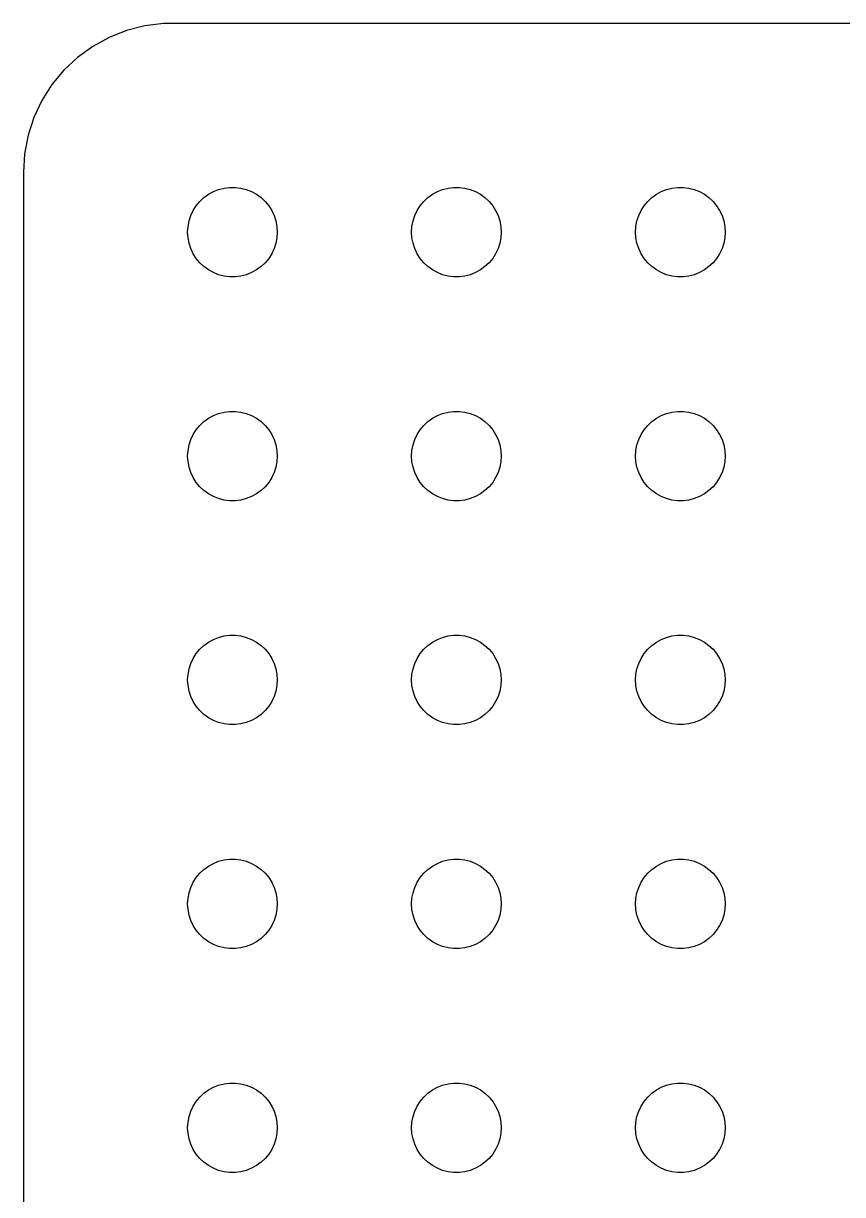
# Model space of a CAD drawing. Header units: metres. Extents: x -120 to 120, y -37 to 37.
# Drawn here: x -119.5 to -92.07, y -2.24 to 36.99 of the extents above; entities that cross this region are included whole.
import ezdxf

# ---------------------------------------------------------------- set-up
doc = ezdxf.new("R2010")
doc.units = ezdxf.units.M

msp = doc.modelspace()

# ---------------------------------------------------------------- linework, layer by layer
for p, q in [((-115.437, 36.9114), (-116.045, 36.7553)), ((-114.814, 36.9901), (-115.437, 36.9114)), ((114.814, 36.9901), (-114.814, 36.9901)), ((-116.629, 36.5241), (-117.179, 36.2216)), ((-116.045, 36.7553), (-116.629, 36.5241)), ((-117.179, 36.2216), (-117.687, 35.8526)), ((-117.687, 35.8526), (-118.145, 35.4227)), ((-118.145, 35.4227), (-118.545, 34.9389)), ((-118.545, 34.9389), (-118.882, 34.4088)), ((-118.882, 34.4088), (-119.149, 33.8406)), ((-119.149, 33.8406), (-119.343, 33.2434)), ((-119.343, 33.2434), (-119.461, 32.6267)), ((-119.461, 32.6267), (-119.5, 32)), ((-119.5, 32), (-119.5, -32)), ((-113.139, 31.3572), (-112.964, 31.4266)), ((-112.964, 31.4266), (-112.781, 31.4734)), ((-112.781, 31.4734), (-112.594, 31.497)), ((-112.594, 31.497), (-112.406, 31.497)), ((-112.406, 31.497), (-112.219, 31.4734)), ((-112.219, 31.4734), (-112.036, 31.4266)), ((-112.036, 31.4266), (-111.861, 31.3572)), ((-105.639, 31.3572), (-105.464, 31.4266)), ((-105.464, 31.4266), (-105.281, 31.4734)), ((-105.281, 31.4734), (-105.094, 31.497)), ((-105.094, 31.497), (-104.906, 31.497)), ((-104.906, 31.497), (-104.719, 31.4734)), ((-104.719, 31.4734), (-104.536, 31.4266)), ((-104.536, 31.4266), (-104.361, 31.3572)), ((-98.1387, 31.3572), (-97.9635, 31.4266)), ((-97.9635, 31.4266), (-97.7811, 31.4734)), ((-97.7811, 31.4734), (-97.5942, 31.497)), ((-97.5942, 31.497), (-97.4058, 31.497)), ((-97.4058, 31.497), (-97.2189, 31.4734)), ((-97.2189, 31.4734), (-97.0365, 31.4266)), ((-97.0365, 31.4266), (-96.8613, 31.3572)), ((-113.714, 30.8817), (-113.593, 31.0268)), ((-113.593, 31.0268), (-113.456, 31.1558)), ((-113.456, 31.1558), (-113.304, 31.2665)), ((-113.304, 31.2665), (-113.139, 31.3572)), ((-111.861, 31.3572), (-111.696, 31.2665)), ((-111.696, 31.2665), (-111.544, 31.1558)), ((-111.544, 31.1558), (-111.407, 31.0268)), ((-111.407, 31.0268), (-111.286, 30.8817)), ((-106.214, 30.8817), (-106.093, 31.0268)), ((-106.093, 31.0268), (-105.956, 31.1558)), ((-105.956, 31.1558), (-105.804, 31.2665)), ((-105.804, 31.2665), (-105.639, 31.3572)), ((-104.361, 31.3572), (-104.196, 31.2665)), ((-104.196, 31.2665), (-104.044, 31.1558)), ((-104.044, 31.1558), (-103.907, 31.0268)), ((-103.907, 31.0268), (-103.786, 30.8817)), ((-98.7135, 30.8817), (-98.5934, 31.0268)), ((-98.5934, 31.0268), (-98.4561, 31.1558)), ((-98.4561, 31.1558), (-98.3037, 31.2665)), ((-98.3037, 31.2665), (-98.1387, 31.3572)), ((-96.8613, 31.3572), (-96.6963, 31.2665)), ((-96.6963, 31.2665), (-96.5439, 31.1558)), ((-96.5439, 31.1558), (-96.4065, 31.0268)), ((-96.4065, 31.0268), (-96.2865, 30.8817)), ((-113.895, 30.5522), (-113.814, 30.7226)), ((-113.814, 30.7226), (-113.714, 30.8817)), ((-111.286, 30.8817), (-111.186, 30.7226)), ((-111.186, 30.7226), (-111.105, 30.5522)), ((-106.395, 30.5522), (-106.314, 30.7226)), ((-106.314, 30.7226), (-106.214, 30.8817)), ((-103.786, 30.8817), (-103.686, 30.7226)), ((-103.686, 30.7226), (-103.605, 30.5522)), ((-98.8947, 30.5522), (-98.8145, 30.7226)), ((-98.8145, 30.7226), (-98.7135, 30.8817)), ((-96.2865, 30.8817), (-96.1855, 30.7226)), ((-96.1855, 30.7226), (-96.1053, 30.5522)), ((-113.988, 30.188), (-113.953, 30.373)), ((-113.953, 30.373), (-113.895, 30.5522)), ((-111.105, 30.5522), (-111.047, 30.373)), ((-111.047, 30.373), (-111.012, 30.188)), ((-106.488, 30.188), (-106.453, 30.373)), ((-106.453, 30.373), (-106.395, 30.5522)), ((-103.605, 30.5522), (-103.547, 30.373)), ((-103.547, 30.373), (-103.512, 30.188)), ((-98.9882, 30.188), (-98.9529, 30.373)), ((-98.9529, 30.373), (-98.8947, 30.5522)), ((-96.1053, 30.5522), (-96.0471, 30.373)), ((-96.0471, 30.373), (-96.0118, 30.188)), ((-114, 30), (-113.988, 30.188)), ((-113.988, 29.812), (-114, 30)), ((-111.012, 30.188), (-111, 30)), ((-111, 30), (-111.012, 29.812)), ((-106.5, 30), (-106.488, 30.188)), ((-106.488, 29.812), (-106.5, 30)), ((-103.512, 30.188), (-103.5, 30)), ((-103.5, 30), (-103.512, 29.812)), ((-99, 30), (-98.9882, 30.188)), ((-98.9882, 29.812), (-99, 30)), ((-96.0118, 30.188), (-96, 30)), ((-96, 30), (-96.0118, 29.812)), ((-113.953, 29.627), (-113.988, 29.812)), ((-113.895, 29.4478), (-113.953, 29.627)), ((-113.814, 29.2774), (-113.895, 29.4478)), ((-111.105, 29.4478), (-111.186, 29.2774)), ((-111.047, 29.627), (-111.105, 29.4478)), ((-111.012, 29.812), (-111.047, 29.627)), ((-106.453, 29.627), (-106.488, 29.812)), ((-106.395, 29.4478), (-106.453, 29.627)), ((-106.314, 29.2774), (-106.395, 29.4478)), ((-103.605, 29.4478), (-103.686, 29.2774)), ((-103.547, 29.627), (-103.605, 29.4478)), ((-103.512, 29.812), (-103.547, 29.627)), ((-98.9529, 29.627), (-98.9882, 29.812)), ((-98.8947, 29.4478), (-98.9529, 29.627)), ((-98.8145, 29.2774), (-98.8947, 29.4478)), ((-96.1053, 29.4478), (-96.1855, 29.2774)), ((-96.0471, 29.627), (-96.1053, 29.4478)), ((-96.0118, 29.812), (-96.0471, 29.627)), ((-113.714, 29.1183), (-113.814, 29.2774)), ((-113.593, 28.9732), (-113.714, 29.1183)), ((-111.286, 29.1183), (-111.407, 28.9732)), ((-111.186, 29.2774), (-111.286, 29.1183)), ((-106.214, 29.1183), (-106.314, 29.2774)), ((-106.093, 28.9732), (-106.214, 29.1183)), ((-103.786, 29.1183), (-103.907, 28.9732)), ((-103.686, 29.2774), (-103.786, 29.1183)), ((-98.7135, 29.1183), (-98.8145, 29.2774)), ((-98.5934, 28.9732), (-98.7135, 29.1183)), ((-96.2865, 29.1183), (-96.4065, 28.9732)), ((-96.1855, 29.2774), (-96.2865, 29.1183)), ((-113.456, 28.8442), (-113.593, 28.9732)), ((-113.304, 28.7335), (-113.456, 28.8442)), ((-113.139, 28.6427), (-113.304, 28.7335)), ((-112.964, 28.5734), (-113.139, 28.6427)), ((-111.861, 28.6427), (-112.036, 28.5734)), ((-111.696, 28.7335), (-111.861, 28.6427)), ((-111.544, 28.8442), (-111.696, 28.7335)), ((-111.407, 28.9732), (-111.544, 28.8442)), ((-105.956, 28.8442), (-106.093, 28.9732)), ((-105.804, 28.7335), (-105.956, 28.8442)), ((-105.639, 28.6427), (-105.804, 28.7335)), ((-105.464, 28.5734), (-105.639, 28.6427)), ((-104.361, 28.6427), (-104.536, 28.5734)), ((-104.196, 28.7335), (-104.361, 28.6427)), ((-104.044, 28.8442), (-104.196, 28.7335)), ((-103.907, 28.9732), (-104.044, 28.8442)), ((-98.4561, 28.8442), (-98.5934, 28.9732)), ((-98.3037, 28.7335), (-98.4561, 28.8442)), ((-98.1387, 28.6427), (-98.3037, 28.7335)), ((-97.9635, 28.5734), (-98.1387, 28.6427)), ((-96.8613, 28.6427), (-97.0365, 28.5734)), ((-96.6963, 28.7335), (-96.8613, 28.6427)), ((-96.5439, 28.8442), (-96.6963, 28.7335)), ((-96.4065, 28.9732), (-96.5439, 28.8442)), ((-112.781, 28.5266), (-112.964, 28.5734)), ((-112.594, 28.503), (-112.781, 28.5266)), ((-112.406, 28.503), (-112.594, 28.503)), ((-112.219, 28.5266), (-112.406, 28.503)), ((-112.036, 28.5734), (-112.219, 28.5266)), ((-105.281, 28.5266), (-105.464, 28.5734)), ((-105.094, 28.503), (-105.281, 28.5266)), ((-104.906, 28.503), (-105.094, 28.503)), ((-104.719, 28.5266), (-104.906, 28.503)), ((-104.536, 28.5734), (-104.719, 28.5266)), ((-97.7811, 28.5266), (-97.9635, 28.5734)), ((-97.5942, 28.503), (-97.7811, 28.5266)), ((-97.4058, 28.503), (-97.5942, 28.503)), ((-97.2189, 28.5266), (-97.4058, 28.503)), ((-97.0365, 28.5734), (-97.2189, 28.5266)), ((-112.964, 23.9266), (-112.781, 23.9734)), ((-112.781, 23.9734), (-112.594, 23.997)), ((-112.594, 23.997), (-112.406, 23.997)), ((-112.406, 23.997), (-112.219, 23.9734)), ((-112.219, 23.9734), (-112.036, 23.9266)), ((-105.464, 23.9266), (-105.281, 23.9734)), ((-105.281, 23.9734), (-105.094, 23.997)), ((-105.094, 23.997), (-104.906, 23.997)), ((-104.906, 23.997), (-104.719, 23.9734)), ((-104.719, 23.9734), (-104.536, 23.9266)), ((-97.9635, 23.9266), (-97.7811, 23.9734)), ((-97.7811, 23.9734), (-97.5942, 23.997)), ((-97.5942, 23.997), (-97.4058, 23.997)), ((-97.4058, 23.997), (-97.2189, 23.9734)), ((-97.2189, 23.9734), (-97.0365, 23.9266)), ((-113.593, 23.5268), (-113.456, 23.6558)), ((-113.456, 23.6558), (-113.304, 23.7665)), ((-113.304, 23.7665), (-113.139, 23.8572)), ((-113.139, 23.8572), (-112.964, 23.9266)), ((-112.036, 23.9266), (-111.861, 23.8572)), ((-111.861, 23.8572), (-111.696, 23.7665)), ((-111.696, 23.7665), (-111.544, 23.6558)), ((-111.544, 23.6558), (-111.407, 23.5268)), ((-106.093, 23.5268), (-105.956, 23.6558)), ((-105.956, 23.6558), (-105.804, 23.7665)), ((-105.804, 23.7665), (-105.639, 23.8572)), ((-105.639, 23.8572), (-105.464, 23.9266)), ((-104.536, 23.9266), (-104.361, 23.8572)), ((-104.361, 23.8572), (-104.196, 23.7665)), ((-104.196, 23.7665), (-104.044, 23.6558)), ((-104.044, 23.6558), (-103.907, 23.5268)), ((-98.5934, 23.5268), (-98.4561, 23.6558)), ((-98.4561, 23.6558), (-98.3037, 23.7665)), ((-98.3037, 23.7665), (-98.1387, 23.8572)), ((-98.1387, 23.8572), (-97.9635, 23.9266)), ((-97.0365, 23.9266), (-96.8613, 23.8572)), ((-96.8613, 23.8572), (-96.6963, 23.7665)), ((-96.6963, 23.7665), (-96.5439, 23.6558)), ((-96.5439, 23.6558), (-96.4065, 23.5268)), ((-113.895, 23.0522), (-113.814, 23.2226)), ((-113.814, 23.2226), (-113.714, 23.3817)), ((-113.714, 23.3817), (-113.593, 23.5268)), ((-111.407, 23.5268), (-111.286, 23.3817)), ((-111.286, 23.3817), (-111.186, 23.2226)), ((-111.186, 23.2226), (-111.105, 23.0522)), ((-106.395, 23.0522), (-106.314, 23.2226)), ((-106.314, 23.2226), (-106.214, 23.3817)), ((-106.214, 23.3817), (-106.093, 23.5268)), ((-103.907, 23.5268), (-103.786, 23.3817)), ((-103.786, 23.3817), (-103.686, 23.2226)), ((-103.686, 23.2226), (-103.605, 23.0522)), ((-98.8947, 23.0522), (-98.8145, 23.2226)), ((-98.8145, 23.2226), (-98.7135, 23.3817)), ((-98.7135, 23.3817), (-98.5934, 23.5268)), ((-96.4065, 23.5268), (-96.2865, 23.3817)), ((-96.2865, 23.3817), (-96.1855, 23.2226)), ((-96.1855, 23.2226), (-96.1053, 23.0522)), ((-113.988, 22.688), (-113.953, 22.873)), ((-113.953, 22.873), (-113.895, 23.0522)), ((-111.105, 23.0522), (-111.047, 22.873)), ((-111.047, 22.873), (-111.012, 22.688)), ((-106.488, 22.688), (-106.453, 22.873)), ((-106.453, 22.873), (-106.395, 23.0522)), ((-103.605, 23.0522), (-103.547, 22.873)), ((-103.547, 22.873), (-103.512, 22.688)), ((-98.9882, 22.688), (-98.9529, 22.873)), ((-98.9529, 22.873), (-98.8947, 23.0522)), ((-96.1053, 23.0522), (-96.0471, 22.873)), ((-96.0471, 22.873), (-96.0118, 22.688)), ((-114, 22.5), (-113.988, 22.688)), ((-113.988, 22.312), (-114, 22.5)), ((-111.012, 22.688), (-111, 22.5)), ((-111, 22.5), (-111.012, 22.312)), ((-106.5, 22.5), (-106.488, 22.688)), ((-106.488, 22.312), (-106.5, 22.5)), ((-103.512, 22.688), (-103.5, 22.5)), ((-103.5, 22.5), (-103.512, 22.312)), ((-99, 22.5), (-98.9882, 22.688)), ((-98.9882, 22.312), (-99, 22.5)), ((-96.0118, 22.688), (-96, 22.5)), ((-96, 22.5), (-96.0118, 22.312)), ((-113.953, 22.127), (-113.988, 22.312)), ((-113.895, 21.9478), (-113.953, 22.127)), ((-111.047, 22.127), (-111.105, 21.9478)), ((-111.012, 22.312), (-111.047, 22.127)), ((-106.453, 22.127), (-106.488, 22.312)), ((-106.395, 21.9478), (-106.453, 22.127)), ((-103.547, 22.127), (-103.605, 21.9478)), ((-103.512, 22.312), (-103.547, 22.127)), ((-98.9529, 22.127), (-98.9882, 22.312)), ((-98.8947, 21.9478), (-98.9529, 22.127)), ((-96.0471, 22.127), (-96.1053, 21.9478)), ((-96.0118, 22.312), (-96.0471, 22.127)), ((-113.814, 21.7774), (-113.895, 21.9478)), ((-113.714, 21.6183), (-113.814, 21.7774)), ((-113.593, 21.4732), (-113.714, 21.6183)), ((-111.286, 21.6183), (-111.407, 21.4732)), ((-111.186, 21.7774), (-111.286, 21.6183)), ((-111.105, 21.9478), (-111.186, 21.7774)), ((-106.314, 21.7774), (-106.395, 21.9478)), ((-106.214, 21.6183), (-106.314, 21.7774)), ((-106.093, 21.4732), (-106.214, 21.6183)), ((-103.786, 21.6183), (-103.907, 21.4732)), ((-103.686, 21.7774), (-103.786, 21.6183)), ((-103.605, 21.9478), (-103.686, 21.7774)), ((-98.8145, 21.7774), (-98.8947, 21.9478)), ((-98.7135, 21.6183), (-98.8145, 21.7774)), ((-98.5934, 21.4732), (-98.7135, 21.6183)), ((-96.2865, 21.6183), (-96.4065, 21.4732)), ((-96.1855, 21.7774), (-96.2865, 21.6183)), ((-96.1053, 21.9478), (-96.1855, 21.7774)), ((-113.456, 21.3442), (-113.593, 21.4732)), ((-113.304, 21.2335), (-113.456, 21.3442)), ((-113.139, 21.1427), (-113.304, 21.2335)), ((-111.696, 21.2335), (-111.861, 21.1427)), ((-111.544, 21.3442), (-111.696, 21.2335)), ((-111.407, 21.4732), (-111.544, 21.3442)), ((-105.956, 21.3442), (-106.093, 21.4732)), ((-105.804, 21.2335), (-105.956, 21.3442)), ((-105.639, 21.1427), (-105.804, 21.2335)), ((-104.196, 21.2335), (-104.361, 21.1427)), ((-104.044, 21.3442), (-104.196, 21.2335)), ((-103.907, 21.4732), (-104.044, 21.3442)), ((-98.4561, 21.3442), (-98.5934, 21.4732)), ((-98.3037, 21.2335), (-98.4561, 21.3442)), ((-98.1387, 21.1427), (-98.3037, 21.2335)), ((-96.6963, 21.2335), (-96.8613, 21.1427)), ((-96.5439, 21.3442), (-96.6963, 21.2335)), ((-96.4065, 21.4732), (-96.5439, 21.3442)), ((-112.964, 21.0734), (-113.139, 21.1427)), ((-112.781, 21.0266), (-112.964, 21.0734)), ((-112.594, 21.003), (-112.781, 21.0266)), ((-112.406, 21.003), (-112.594, 21.003)), ((-112.219, 21.0266), (-112.406, 21.003)), ((-112.036, 21.0734), (-112.219, 21.0266)), ((-111.861, 21.1427), (-112.036, 21.0734)), ((-105.464, 21.0734), (-105.639, 21.1427)), ((-105.281, 21.0266), (-105.464, 21.0734)), ((-105.094, 21.003), (-105.281, 21.0266)), ((-104.906, 21.003), (-105.094, 21.003)), ((-104.719, 21.0266), (-104.906, 21.003)), ((-104.536, 21.0734), (-104.719, 21.0266)), ((-104.361, 21.1427), (-104.536, 21.0734)), ((-97.9635, 21.0734), (-98.1387, 21.1427)), ((-97.7811, 21.0266), (-97.9635, 21.0734)), ((-97.5942, 21.003), (-97.7811, 21.0266)), ((-97.4058, 21.003), (-97.5942, 21.003)), ((-97.2189, 21.0266), (-97.4058, 21.003)), ((-97.0365, 21.0734), (-97.2189, 21.0266)), ((-96.8613, 21.1427), (-97.0365, 21.0734)), ((-112.781, 16.4734), (-112.594, 16.497)), ((-112.594, 16.497), (-112.406, 16.497)), ((-112.406, 16.497), (-112.219, 16.4734)), ((-105.281, 16.4734), (-105.094, 16.497)), ((-105.094, 16.497), (-104.906, 16.497)), ((-104.906, 16.497), (-104.719, 16.4734)), ((-97.7811, 16.4734), (-97.5942, 16.497)), ((-97.5942, 16.497), (-97.4058, 16.497)), ((-97.4058, 16.497), (-97.2189, 16.4734)), ((-113.593, 16.0268), (-113.456, 16.1558)), ((-113.456, 16.1558), (-113.304, 16.2665)), ((-113.304, 16.2665), (-113.139, 16.3572)), ((-113.139, 16.3572), (-112.964, 16.4266)), ((-112.964, 16.4266), (-112.781, 16.4734)), ((-112.219, 16.4734), (-112.036, 16.4266)), ((-112.036, 16.4266), (-111.861, 16.3572)), ((-111.861, 16.3572), (-111.696, 16.2665)), ((-111.696, 16.2665), (-111.544, 16.1558)), ((-111.544, 16.1558), (-111.407, 16.0268)), ((-106.093, 16.0268), (-105.956, 16.1558)), ((-105.956, 16.1558), (-105.804, 16.2665)), ((-105.804, 16.2665), (-105.639, 16.3572)), ((-105.639, 16.3572), (-105.464, 16.4266)), ((-105.464, 16.4266), (-105.281, 16.4734)), ((-104.719, 16.4734), (-104.536, 16.4266)), ((-104.536, 16.4266), (-104.361, 16.3572)), ((-104.361, 16.3572), (-104.196, 16.2665)), ((-104.196, 16.2665), (-104.044, 16.1558)), ((-104.044, 16.1558), (-103.907, 16.0268)), ((-98.5934, 16.0268), (-98.4561, 16.1558)), ((-98.4561, 16.1558), (-98.3037, 16.2665)), ((-98.3037, 16.2665), (-98.1387, 16.3572)), ((-98.1387, 16.3572), (-97.9635, 16.4266)), ((-97.9635, 16.4266), (-97.7811, 16.4734)), ((-97.2189, 16.4734), (-97.0365, 16.4266)), ((-97.0365, 16.4266), (-96.8613, 16.3572)), ((-96.8613, 16.3572), (-96.6963, 16.2665)), ((-96.6963, 16.2665), (-96.5439, 16.1558)), ((-96.5439, 16.1558), (-96.4065, 16.0268)), ((-113.895, 15.5522), (-113.814, 15.7226)), ((-113.814, 15.7226), (-113.714, 15.8817)), ((-113.714, 15.8817), (-113.593, 16.0268)), ((-111.407, 16.0268), (-111.286, 15.8817)), ((-111.286, 15.8817), (-111.186, 15.7226)), ((-111.186, 15.7226), (-111.105, 15.5522)), ((-106.395, 15.5522), (-106.314, 15.7226)), ((-106.314, 15.7226), (-106.214, 15.8817)), ((-106.214, 15.8817), (-106.093, 16.0268)), ((-103.907, 16.0268), (-103.786, 15.8817)), ((-103.786, 15.8817), (-103.686, 15.7226)), ((-103.686, 15.7226), (-103.605, 15.5522)), ((-98.8947, 15.5522), (-98.8145, 15.7226)), ((-98.8145, 15.7226), (-98.7135, 15.8817)), ((-98.7135, 15.8817), (-98.5934, 16.0268)), ((-96.4065, 16.0268), (-96.2865, 15.8817)), ((-96.2865, 15.8817), (-96.1855, 15.7226)), ((-96.1855, 15.7226), (-96.1053, 15.5522)), ((-113.988, 15.188), (-113.953, 15.373)), ((-113.953, 15.373), (-113.895, 15.5522)), ((-111.105, 15.5522), (-111.047, 15.373)), ((-111.047, 15.373), (-111.012, 15.188)), ((-106.488, 15.188), (-106.453, 15.373)), ((-106.453, 15.373), (-106.395, 15.5522)), ((-103.605, 15.5522), (-103.547, 15.373)), ((-103.547, 15.373), (-103.512, 15.188)), ((-98.9882, 15.188), (-98.9529, 15.373)), ((-98.9529, 15.373), (-98.8947, 15.5522)), ((-96.1053, 15.5522), (-96.0471, 15.373)), ((-96.0471, 15.373), (-96.0118, 15.188)), ((-114, 15), (-113.988, 15.188)), ((-113.988, 14.812), (-114, 15)), ((-111.012, 15.188), (-111, 15)), ((-111, 15), (-111.012, 14.812)), ((-106.5, 15), (-106.488, 15.188)), ((-106.488, 14.812), (-106.5, 15)), ((-103.512, 15.188), (-103.5, 15)), ((-103.5, 15), (-103.512, 14.812)), ((-99, 15), (-98.9882, 15.188)), ((-98.9882, 14.812), (-99, 15)), ((-96.0118, 15.188), (-96, 15)), ((-96, 15), (-96.0118, 14.812)), ((-113.953, 14.627), (-113.988, 14.812)), ((-113.895, 14.4478), (-113.953, 14.627)), ((-111.047, 14.627), (-111.105, 14.4478)), ((-111.012, 14.812), (-111.047, 14.627)), ((-106.453, 14.627), (-106.488, 14.812)), ((-106.395, 14.4478), (-106.453, 14.627)), ((-103.547, 14.627), (-103.605, 14.4478)), ((-103.512, 14.812), (-103.547, 14.627)), ((-98.9529, 14.627), (-98.9882, 14.812)), ((-98.8947, 14.4478), (-98.9529, 14.627)), ((-96.0471, 14.627), (-96.1053, 14.4478)), ((-96.0118, 14.812), (-96.0471, 14.627)), ((-113.814, 14.2774), (-113.895, 14.4478)), ((-113.714, 14.1183), (-113.814, 14.2774)), ((-111.186, 14.2774), (-111.286, 14.1183)), ((-111.105, 14.4478), (-111.186, 14.2774)), ((-106.314, 14.2774), (-106.395, 14.4478)), ((-106.214, 14.1183), (-106.314, 14.2774)), ((-103.686, 14.2774), (-103.786, 14.1183)), ((-103.605, 14.4478), (-103.686, 14.2774)), ((-98.8145, 14.2774), (-98.8947, 14.4478)), ((-98.7135, 14.1183), (-98.8145, 14.2774)), ((-96.1855, 14.2774), (-96.2865, 14.1183)), ((-96.1053, 14.4478), (-96.1855, 14.2774)), ((-113.593, 13.9732), (-113.714, 14.1183)), ((-113.456, 13.8442), (-113.593, 13.9732)), ((-113.304, 13.7335), (-113.456, 13.8442)), ((-113.139, 13.6427), (-113.304, 13.7335)), ((-111.696, 13.7335), (-111.861, 13.6427)), ((-111.544, 13.8442), (-111.696, 13.7335)), ((-111.407, 13.9732), (-111.544, 13.8442)), ((-111.286, 14.1183), (-111.407, 13.9732)), ((-106.093, 13.9732), (-106.214, 14.1183)), ((-105.956, 13.8442), (-106.093, 13.9732)), ((-105.804, 13.7335), (-105.956, 13.8442)), ((-105.639, 13.6427), (-105.804, 13.7335)), ((-104.196, 13.7335), (-104.361, 13.6427)), ((-104.044, 13.8442), (-104.196, 13.7335)), ((-103.907, 13.9732), (-104.044, 13.8442)), ((-103.786, 14.1183), (-103.907, 13.9732)), ((-98.5934, 13.9732), (-98.7135, 14.1183)), ((-98.4561, 13.8442), (-98.5934, 13.9732)), ((-98.3037, 13.7335), (-98.4561, 13.8442)), ((-98.1387, 13.6427), (-98.3037, 13.7335)), ((-96.6963, 13.7335), (-96.8613, 13.6427)), ((-96.5439, 13.8442), (-96.6963, 13.7335)), ((-96.4065, 13.9732), (-96.5439, 13.8442)), ((-96.2865, 14.1183), (-96.4065, 13.9732)), ((-112.964, 13.5734), (-113.139, 13.6427)), ((-112.781, 13.5266), (-112.964, 13.5734)), ((-112.594, 13.5029), (-112.781, 13.5266)), ((-112.406, 13.5029), (-112.594, 13.5029)), ((-112.219, 13.5266), (-112.406, 13.5029)), ((-112.036, 13.5734), (-112.219, 13.5266)), ((-111.861, 13.6427), (-112.036, 13.5734)), ((-105.464, 13.5734), (-105.639, 13.6427)), ((-105.281, 13.5266), (-105.464, 13.5734)), ((-105.094, 13.5029), (-105.281, 13.5266)), ((-104.906, 13.5029), (-105.094, 13.5029)), ((-104.719, 13.5266), (-104.906, 13.5029)), ((-104.536, 13.5734), (-104.719, 13.5266)), ((-104.361, 13.6427), (-104.536, 13.5734)), ((-97.9635, 13.5734), (-98.1387, 13.6427)), ((-97.7811, 13.5266), (-97.9635, 13.5734)), ((-97.5942, 13.5029), (-97.7811, 13.5266)), ((-97.4058, 13.5029), (-97.5942, 13.5029)), ((-97.2189, 13.5266), (-97.4058, 13.5029)), ((-97.0365, 13.5734), (-97.2189, 13.5266)), ((-96.8613, 13.6427), (-97.0365, 13.5734)), ((-113.593, 8.52681), (-113.456, 8.65576)), ((-113.456, 8.65576), (-113.304, 8.76648)), ((-113.304, 8.76648), (-113.139, 8.85724)), ((-113.139, 8.85724), (-112.964, 8.92657)), ((-112.964, 8.92657), (-112.781, 8.97342)), ((-112.781, 8.97342), (-112.594, 8.99704)), ((-112.594, 8.99704), (-112.406, 8.99704)), ((-112.406, 8.99704), (-112.219, 8.97342)), ((-112.219, 8.97342), (-112.036, 8.92657)), ((-112.036, 8.92657), (-111.861, 8.85724)), ((-111.861, 8.85724), (-111.696, 8.76648)), ((-111.696, 8.76648), (-111.544, 8.65576)), ((-111.544, 8.65576), (-111.407, 8.52681)), ((-106.093, 8.52681), (-105.956, 8.65576)), ((-105.956, 8.65576), (-105.804, 8.76648)), ((-105.804, 8.76648), (-105.639, 8.85724)), ((-105.639, 8.85724), (-105.464, 8.92657)), ((-105.464, 8.92657), (-105.281, 8.97342)), ((-105.281, 8.97342), (-105.094, 8.99704)), ((-105.094, 8.99704), (-104.906, 8.99704)), ((-104.906, 8.99704), (-104.719, 8.97342)), ((-104.719, 8.97342), (-104.536, 8.92657)), ((-104.536, 8.92657), (-104.361, 8.85724)), ((-104.361, 8.85724), (-104.196, 8.76648)), ((-104.196, 8.76648), (-104.044, 8.65576)), ((-104.044, 8.65576), (-103.907, 8.52681)), ((-98.5934, 8.52681), (-98.4561, 8.65576)), ((-98.4561, 8.65576), (-98.3037, 8.76648)), ((-98.3037, 8.76648), (-98.1387, 8.85724)), ((-98.1387, 8.85724), (-97.9635, 8.92657)), ((-97.9635, 8.92657), (-97.7811, 8.97342)), ((-97.7811, 8.97342), (-97.5942, 8.99704)), ((-97.5942, 8.99704), (-97.4058, 8.99704)), ((-97.4058, 8.99704), (-97.2189, 8.97342)), ((-97.2189, 8.97342), (-97.0365, 8.92657)), ((-97.0365, 8.92657), (-96.8613, 8.85724)), ((-96.8613, 8.85724), (-96.6963, 8.76648)), ((-96.6963, 8.76648), (-96.5439, 8.65576)), ((-96.5439, 8.65576), (-96.4065, 8.52681)), ((-113.814, 8.22263), (-113.714, 8.38167)), ((-113.714, 8.38167), (-113.593, 8.52681)), ((-111.407, 8.52681), (-111.286, 8.38167)), ((-111.286, 8.38167), (-111.186, 8.22263)), ((-106.314, 8.22263), (-106.214, 8.38167)), ((-106.214, 8.38167), (-106.093, 8.52681)), ((-103.907, 8.52681), (-103.786, 8.38167)), ((-103.786, 8.38167), (-103.686, 8.22263)), ((-98.8145, 8.22263), (-98.7135, 8.38167)), ((-98.7135, 8.38167), (-98.5934, 8.52681)), ((-96.4065, 8.52681), (-96.2865, 8.38167)), ((-96.2865, 8.38167), (-96.1855, 8.22263)), ((-113.988, 7.68799), (-113.953, 7.87303)), ((-113.953, 7.87303), (-113.895, 8.05219)), ((-113.895, 8.05219), (-113.814, 8.22263)), ((-111.186, 8.22263), (-111.105, 8.05219)), ((-111.105, 8.05219), (-111.047, 7.87303)), ((-111.047, 7.87303), (-111.012, 7.68799)), ((-106.488, 7.68799), (-106.453, 7.87303)), ((-106.453, 7.87303), (-106.395, 8.05219)), ((-106.395, 8.05219), (-106.314, 8.22263)), ((-103.686, 8.22263), (-103.605, 8.05219)), ((-103.605, 8.05219), (-103.547, 7.87303)), ((-103.547, 7.87303), (-103.512, 7.68799)), ((-98.9882, 7.68799), (-98.9529, 7.87303)), ((-98.9529, 7.87303), (-98.8947, 8.05219)), ((-98.8947, 8.05219), (-98.8145, 8.22263)), ((-96.1855, 8.22263), (-96.1053, 8.05219)), ((-96.1053, 8.05219), (-96.0471, 7.87303)), ((-96.0471, 7.87303), (-96.0118, 7.68799)), ((-114, 7.5), (-113.988, 7.68799)), ((-113.988, 7.312), (-114, 7.5)), ((-111.012, 7.68799), (-111, 7.5)), ((-111, 7.5), (-111.012, 7.312)), ((-106.5, 7.5), (-106.488, 7.68799)), ((-106.488, 7.312), (-106.5, 7.5)), ((-103.512, 7.68799), (-103.5, 7.5)), ((-103.5, 7.5), (-103.512, 7.312)), ((-99, 7.5), (-98.9882, 7.68799)), ((-98.9882, 7.312), (-99, 7.5)), ((-96.0118, 7.68799), (-96, 7.5)), ((-96, 7.5), (-96.0118, 7.312)), ((-113.953, 7.12695), (-113.988, 7.312)), ((-113.895, 6.9478), (-113.953, 7.12695)), ((-111.047, 7.12695), (-111.105, 6.9478)), ((-111.012, 7.312), (-111.047, 7.12695)), ((-106.453, 7.12695), (-106.488, 7.312)), ((-106.395, 6.9478), (-106.453, 7.12695)), ((-103.547, 7.12695), (-103.605, 6.9478)), ((-103.512, 7.312), (-103.547, 7.12695)), ((-98.9529, 7.12695), (-98.9882, 7.312)), ((-98.8947, 6.9478), (-98.9529, 7.12695)), ((-96.0471, 7.12695), (-96.1053, 6.9478)), ((-96.0118, 7.312), (-96.0471, 7.12695)), ((-113.814, 6.77736), (-113.895, 6.9478)), ((-113.714, 6.61832), (-113.814, 6.77736)), ((-111.186, 6.77736), (-111.286, 6.61832)), ((-111.105, 6.9478), (-111.186, 6.77736)), ((-106.314, 6.77736), (-106.395, 6.9478)), ((-106.214, 6.61832), (-106.314, 6.77736)), ((-103.686, 6.77736), (-103.786, 6.61832)), ((-103.605, 6.9478), (-103.686, 6.77736)), ((-98.8145, 6.77736), (-98.8947, 6.9478)), ((-98.7135, 6.61832), (-98.8145, 6.77736)), ((-96.1855, 6.77736), (-96.2865, 6.61832)), ((-96.1053, 6.9478), (-96.1855, 6.77736)), ((-113.593, 6.47318), (-113.714, 6.61832)), ((-113.456, 6.34422), (-113.593, 6.47318)), ((-113.304, 6.23351), (-113.456, 6.34422)), ((-111.544, 6.34422), (-111.696, 6.23351)), ((-111.407, 6.47318), (-111.544, 6.34422)), ((-111.286, 6.61832), (-111.407, 6.47318)), ((-106.093, 6.47318), (-106.214, 6.61832)), ((-105.956, 6.34422), (-106.093, 6.47318)), ((-105.804, 6.23351), (-105.956, 6.34422)), ((-104.044, 6.34422), (-104.196, 6.23351)), ((-103.907, 6.47318), (-104.044, 6.34422)), ((-103.786, 6.61832), (-103.907, 6.47318)), ((-98.5934, 6.47318), (-98.7135, 6.61832)), ((-98.4561, 6.34422), (-98.5934, 6.47318)), ((-98.3037, 6.23351), (-98.4561, 6.34422)), ((-96.5439, 6.34422), (-96.6963, 6.23351)), ((-96.4065, 6.47318), (-96.5439, 6.34422)), ((-96.2865, 6.61832), (-96.4065, 6.47318)), ((-113.139, 6.14275), (-113.304, 6.23351)), ((-112.964, 6.07341), (-113.139, 6.14275)), ((-112.781, 6.02657), (-112.964, 6.07341)), ((-112.594, 6.00294), (-112.781, 6.02657)), ((-112.406, 6.00294), (-112.594, 6.00294)), ((-112.219, 6.02657), (-112.406, 6.00294)), ((-112.036, 6.07341), (-112.219, 6.02657)), ((-111.861, 6.14275), (-112.036, 6.07341)), ((-111.696, 6.23351), (-111.861, 6.14275)), ((-105.639, 6.14275), (-105.804, 6.23351)), ((-105.464, 6.07341), (-105.639, 6.14275)), ((-105.281, 6.02657), (-105.464, 6.07341)), ((-105.094, 6.00294), (-105.281, 6.02657)), ((-104.906, 6.00294), (-105.094, 6.00294)), ((-104.719, 6.02657), (-104.906, 6.00294)), ((-104.536, 6.07341), (-104.719, 6.02657)), ((-104.361, 6.14275), (-104.536, 6.07341)), ((-104.196, 6.23351), (-104.361, 6.14275)), ((-98.1387, 6.14275), (-98.3037, 6.23351)), ((-97.9635, 6.07341), (-98.1387, 6.14275)), ((-97.7811, 6.02657), (-97.9635, 6.07341)), ((-97.5942, 6.00294), (-97.7811, 6.02657)), ((-97.4058, 6.00294), (-97.5942, 6.00294)), ((-97.2189, 6.02657), (-97.4058, 6.00294)), ((-97.0365, 6.07341), (-97.2189, 6.02657)), ((-96.8613, 6.14275), (-97.0365, 6.07341)), ((-96.6963, 6.23351), (-96.8613, 6.14275)), ((-113.456, 1.15576), (-113.304, 1.26648)), ((-113.304, 1.26648), (-113.139, 1.35724)), ((-113.139, 1.35724), (-112.964, 1.42657)), ((-112.964, 1.42657), (-112.781, 1.47342)), ((-112.781, 1.47342), (-112.594, 1.49704)), ((-112.594, 1.49704), (-112.406, 1.49704)), ((-112.406, 1.49704), (-112.219, 1.47342)), ((-112.219, 1.47342), (-112.036, 1.42657)), ((-112.036, 1.42657), (-111.861, 1.35724)), ((-111.861, 1.35724), (-111.696, 1.26648)), ((-111.696, 1.26648), (-111.544, 1.15576)), ((-105.956, 1.15576), (-105.804, 1.26648)), ((-105.804, 1.26648), (-105.639, 1.35724)), ((-105.639, 1.35724), (-105.464, 1.42657)), ((-105.464, 1.42657), (-105.281, 1.47342)), ((-105.281, 1.47342), (-105.094, 1.49704)), ((-105.094, 1.49704), (-104.906, 1.49704)), ((-104.906, 1.49704), (-104.719, 1.47342)), ((-104.719, 1.47342), (-104.536, 1.42657)), ((-104.536, 1.42657), (-104.361, 1.35724)), ((-104.361, 1.35724), (-104.196, 1.26648)), ((-104.196, 1.26648), (-104.044, 1.15576)), ((-98.4561, 1.15576), (-98.3037, 1.26648)), ((-98.3037, 1.26648), (-98.1387, 1.35724)), ((-98.1387, 1.35724), (-97.9635, 1.42657)), ((-97.9635, 1.42657), (-97.7811, 1.47342)), ((-97.7811, 1.47342), (-97.5942, 1.49704)), ((-97.5942, 1.49704), (-97.4058, 1.49704)), ((-97.4058, 1.49704), (-97.2189, 1.47342)), ((-97.2189, 1.47342), (-97.0365, 1.42657)), ((-97.0365, 1.42657), (-96.8613, 1.35724)), ((-96.8613, 1.35724), (-96.6963, 1.26648)), ((-96.6963, 1.26648), (-96.5439, 1.15576)), ((-113.814, 0.722626), (-113.714, 0.881668)), ((-113.714, 0.881668), (-113.593, 1.02681)), ((-113.593, 1.02681), (-113.456, 1.15576)), ((-111.544, 1.15576), (-111.407, 1.02681)), ((-111.407, 1.02681), (-111.286, 0.881668)), ((-111.286, 0.881668), (-111.186, 0.722626)), ((-106.314, 0.722626), (-106.214, 0.881668)), ((-106.214, 0.881668), (-106.093, 1.02681)), ((-106.093, 1.02681), (-105.956, 1.15576)), ((-104.044, 1.15576), (-103.907, 1.02681)), ((-103.907, 1.02681), (-103.786, 0.881668)), ((-103.786, 0.881668), (-103.686, 0.722626)), ((-98.8145, 0.722626), (-98.7135, 0.881668)), ((-98.7135, 0.881668), (-98.5934, 1.02681)), ((-98.5934, 1.02681), (-98.4561, 1.15576)), ((-96.5439, 1.15576), (-96.4065, 1.02681)), ((-96.4065, 1.02681), (-96.2865, 0.881668)), ((-96.2865, 0.881668), (-96.1855, 0.722626)), ((-113.953, 0.373032), (-113.895, 0.552185)), ((-113.895, 0.552185), (-113.814, 0.722626)), ((-111.186, 0.722626), (-111.105, 0.552185)), ((-111.105, 0.552185), (-111.047, 0.373032)), ((-106.453, 0.373032), (-106.395, 0.552185)), ((-106.395, 0.552185), (-106.314, 0.722626)), ((-103.686, 0.722626), (-103.605, 0.552185)), ((-103.605, 0.552185), (-103.547, 0.373032)), ((-98.9529, 0.373032), (-98.8947, 0.552185)), ((-98.8947, 0.552185), (-98.8145, 0.722626)), ((-96.1855, 0.722626), (-96.1053, 0.552185)), ((-96.1053, 0.552185), (-96.0471, 0.373032)), ((-114, 0), (-113.988, 0.187988)), ((-113.988, -0.187988), (-114, 0)), ((-113.988, 0.187988), (-113.953, 0.373032)), ((-111.047, 0.373032), (-111.012, 0.187988)), ((-111.012, 0.187988), (-111, 0)), ((-111, 0), (-111.012, -0.187988)), ((-106.5, 0), (-106.488, 0.187988)), ((-106.488, -0.187988), (-106.5, 0)), ((-106.488, 0.187988), (-106.453, 0.373032)), ((-103.547, 0.373032), (-103.512, 0.187988)), ((-103.512, 0.187988), (-103.5, 0)), ((-103.5, 0), (-103.512, -0.187988)), ((-99, 0), (-98.9882, 0.187988)), ((-98.9882, -0.187988), (-99, 0)), ((-98.9882, 0.187988), (-98.9529, 0.373032)), ((-96.0471, 0.373032), (-96.0118, 0.187988)), ((-96.0118, 0.187988), (-96, 0)), ((-96, 0), (-96.0118, -0.187988)), ((-113.953, -0.373032), (-113.988, -0.187988)), ((-113.895, -0.552185), (-113.953, -0.373032)), ((-111.047, -0.373032), (-111.105, -0.552185)), ((-111.012, -0.187988), (-111.047, -0.373032)), ((-106.453, -0.373032), (-106.488, -0.187988)), ((-106.395, -0.552185), (-106.453, -0.373032)), ((-103.547, -0.373032), (-103.605, -0.552185)), ((-103.512, -0.187988), (-103.547, -0.373032)), ((-98.9529, -0.373032), (-98.9882, -0.187988)), ((-98.8947, -0.552185), (-98.9529, -0.373032)), ((-96.0471, -0.373032), (-96.1053, -0.552185)), ((-96.0118, -0.187988), (-96.0471, -0.373032)), ((-113.814, -0.722626), (-113.895, -0.552185)), ((-113.714, -0.881668), (-113.814, -0.722626)), ((-111.186, -0.722626), (-111.286, -0.881668)), ((-111.105, -0.552185), (-111.186, -0.722626)), ((-106.314, -0.722626), (-106.395, -0.552185)), ((-106.214, -0.881668), (-106.314, -0.722626)), ((-103.686, -0.722626), (-103.786, -0.881668)), ((-103.605, -0.552185), (-103.686, -0.722626)), ((-98.8145, -0.722626), (-98.8947, -0.552185)), ((-98.7135, -0.881668), (-98.8145, -0.722626)), ((-96.1855, -0.722626), (-96.2865, -0.881668)), ((-96.1053, -0.552185), (-96.1855, -0.722626)), ((-113.593, -1.02681), (-113.714, -0.881668)), ((-113.456, -1.15576), (-113.593, -1.02681)), ((-113.304, -1.26648), (-113.456, -1.15576)), ((-111.544, -1.15576), (-111.696, -1.26648)), ((-111.407, -1.02681), (-111.544, -1.15576)), ((-111.286, -0.881668), (-111.407, -1.02681)), ((-106.093, -1.02681), (-106.214, -0.881668)), ((-105.956, -1.15576), (-106.093, -1.02681)), ((-105.804, -1.26648), (-105.956, -1.15576)), ((-104.044, -1.15576), (-104.196, -1.26648)), ((-103.907, -1.02681), (-104.044, -1.15576)), ((-103.786, -0.881668), (-103.907, -1.02681)), ((-98.5934, -1.02681), (-98.7135, -0.881668)), ((-98.4561, -1.15576), (-98.5934, -1.02681)), ((-98.3037, -1.26648), (-98.4561, -1.15576)), ((-96.5439, -1.15576), (-96.6963, -1.26648)), ((-96.4065, -1.02681), (-96.5439, -1.15576)), ((-96.2865, -0.881668), (-96.4065, -1.02681)), ((-113.139, -1.35724), (-113.304, -1.26648)), ((-112.964, -1.42657), (-113.139, -1.35724)), ((-112.781, -1.47342), (-112.964, -1.42657)), ((-112.594, -1.49704), (-112.781, -1.47342)), ((-112.406, -1.49704), (-112.594, -1.49704)), ((-112.219, -1.47342), (-112.406, -1.49704)), ((-112.036, -1.42657), (-112.219, -1.47342)), ((-111.861, -1.35724), (-112.036, -1.42657)), ((-111.696, -1.26648), (-111.861, -1.35724)), ((-105.639, -1.35724), (-105.804, -1.26648)), ((-105.464, -1.42657), (-105.639, -1.35724)), ((-105.281, -1.47342), (-105.464, -1.42657)), ((-105.094, -1.49704), (-105.281, -1.47342)), ((-104.906, -1.49704), (-105.094, -1.49704)), ((-104.719, -1.47342), (-104.906, -1.49704)), ((-104.536, -1.42657), (-104.719, -1.47342)), ((-104.361, -1.35724), (-104.536, -1.42657)), ((-104.196, -1.26648), (-104.361, -1.35724)), ((-98.1387, -1.35724), (-98.3037, -1.26648)), ((-97.9635, -1.42657), (-98.1387, -1.35724)), ((-97.7811, -1.47342), (-97.9635, -1.42657)), ((-97.5942, -1.49704), (-97.7811, -1.47342)), ((-97.4058, -1.49704), (-97.5942, -1.49704)), ((-97.2189, -1.47342), (-97.4058, -1.49704)), ((-97.0365, -1.42657), (-97.2189, -1.47342)), ((-96.8613, -1.35724), (-97.0365, -1.42657)), ((-96.6963, -1.26648), (-96.8613, -1.35724))]:
    msp.add_line(p, q)

doc.saveas('drawing.dxf')
